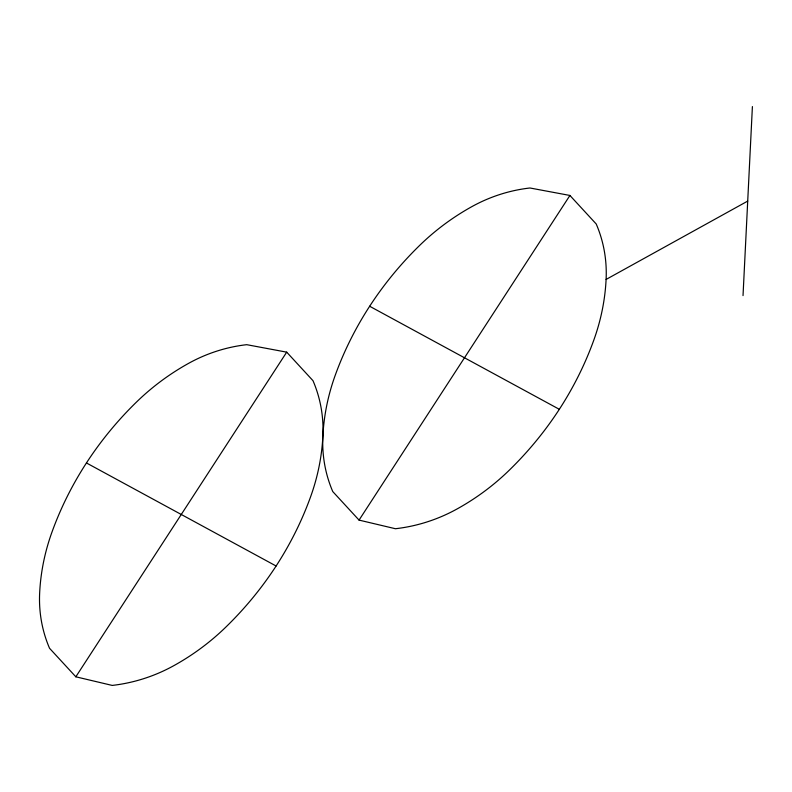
<?xml version="1.0" encoding="UTF-8"?>
<svg xmlns="http://www.w3.org/2000/svg" width="792" height="792" viewBox="0 0 792 792"><rect width="100%" height="100%" fill="white"/><g stroke="black" fill="none" stroke-linecap="round" stroke-linejoin="round"><path stroke-width="1.19" d="M743.025 295.594L752.4 106.583M75.834 676.804L286.704 352.153L312.988 380.685A144.659 132.759 -26.2 0 1 322.879 436.125A144.659 132.759 -26.2 0 0 332.769 491.575L359.053 520.106L395.436 528.729A153.599 140.966 -26.2 0 0 456.994 508.999A226.552 207.92 -26.2 0 0 509.216 470.26A342.263 314.107 -26.2 0 0 593.881 339.907A226.552 207.92 -26.2 0 0 606.098 279.437A144.659 132.759 -26.2 0 0 596.218 223.988L569.923 195.456L529.957 187.991A144.659 132.759 -26.2 0 0 471.992 206.564A226.552 207.92 -26.2 0 0 419.77 245.302A342.263 314.107 -26.2 0 0 335.095 375.655A226.552 207.92 -26.2 0 0 322.879 436.125A226.552 207.92 -26.2 0 1 310.662 496.604A342.263 314.107 -26.2 0 1 225.987 626.957A226.552 207.92 -26.2 0 1 173.765 665.696A153.599 140.966 -26.2 0 1 112.216 685.417L75.834 676.804L49.54 648.272A144.659 132.759 -26.2 0 1 39.659 592.822A226.552 207.92 -26.2 0 1 51.876 532.353A342.263 314.107 -26.2 0 1 136.551 401.999A226.552 207.92 -26.2 0 1 188.763 363.261A144.659 132.759 -26.2 0 1 246.738 344.678L286.704 352.153M359.053 520.106L569.923 195.456M606.098 279.437L747.717 201.089M369.656 306.257L559.32 409.306M86.437 462.954L276.101 566.003"/></g></svg>
